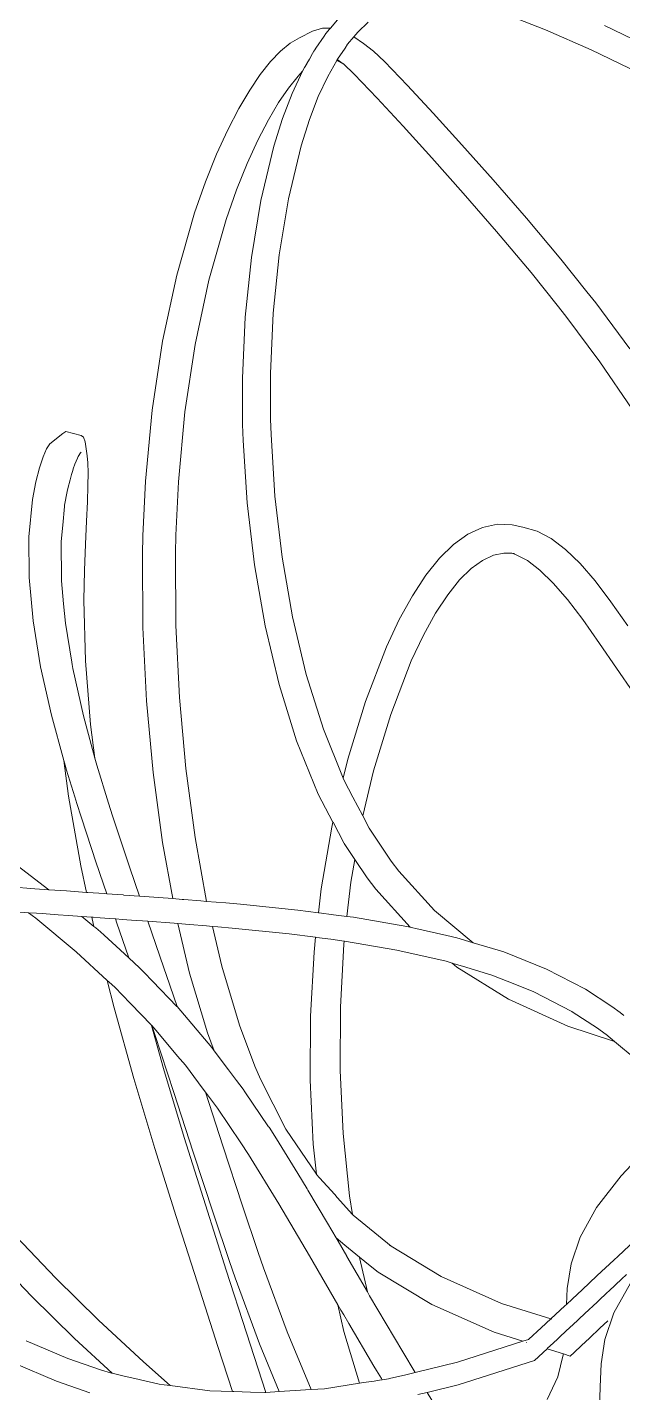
# Model space of a CAD drawing. Header units: millimetres. Extents: x 930469 to 1523124, y -120375 to 411163.
# Drawn here: x 1423252 to 1423479, y -6353 to -5834 of the extents above; entities that cross this region are included whole.
import ezdxf

# ---------------------------------------------------------------- set-up
doc = ezdxf.new("R2010")
doc.units = ezdxf.units.MM
doc.layers.add('A-NET THAY', color=8, linetype='Continuous', lineweight=0)
doc.layers.add('COT VACH', color=8, linetype='Continuous', lineweight=0)

# ---------------------------------------------------------------- blocks, each defined once
blk = doc.blocks.new('fgholol')
at = {"layer": 'A-NET THAY', "ltscale": 3}
for p, q in [((1041335.32, 33213.02), (1041338.52, 33216.85)), ((1041345.64, 33211.48), (1041349.59, 33215.27)), ((1041400.85, 33218.7), (1041417.07, 33212.31)), ((1041328.48, 33211.77), (1041323.55, 33209.3)), ((1041328.48, 33211.77), (1041332.28, 33212.93)), ((1041329.75, 33205.34), (1041332.86, 33209.89)), ((1041332.28, 33212.93), (1041335.32, 33213.02)), ((1041332.86, 33209.89), (1041333.56, 33210.91)), ((1041333.56, 33210.91), (1041334.91, 33212.53)), ((1041334.91, 33212.53), (1041335.32, 33213.02)), ((1041344.15, 33209.69), (1041345.64, 33211.48)), ((1041417.07, 33212.31), (1041434.32, 33204.72)), ((1041439.41, 33213.93), (1041457.86, 33205.04)), ((1041316.3, 33204.27), (1041319.98, 33207.27)), ((1041319.98, 33207.27), (1041323.55, 33209.3)), ((1041328.95, 33204.17), (1041329.33, 33204.73)), ((1041329.33, 33204.73), (1041329.75, 33205.34)), ((1041337.94, 33201.24), (1041340.8, 33205.43)), ((1041340.8, 33205.43), (1041341.75, 33206.83)), ((1041341.75, 33206.83), (1041344.13, 33209.67)), ((1041344.13, 33209.67), (1041344.15, 33209.69)), ((1041347.81, 33207.11), (1041344.15, 33209.69)), ((1041347.81, 33207.11), (1041351.68, 33204.23)), ((1041434.32, 33204.72), (1041452.46, 33195.99)), ((1041308.59, 33195.36), (1041312.5, 33200.31)), ((1041312.5, 33200.31), (1041316.3, 33204.27)), ((1041325.46, 33197.99), (1041326.28, 33199.44)), ((1041326.28, 33199.44), (1041326.34, 33199.55)), ((1041326.34, 33199.55), (1041327.27, 33201.19)), ((1041327.27, 33201.19), (1041328.47, 33203.31)), ((1041328.47, 33203.31), (1041328.95, 33204.17)), ((1041334.22, 33194.65), (1041337.63, 33200.69)), ((1041337.63, 33200.69), (1041337.85, 33201.09)), ((1041337.63, 33200.69), (1041340.07, 33199.44)), ((1041337.85, 33201.09), (1041337.94, 33201.24)), ((1041337.85, 33201.09), (1041340.07, 33199.44)), ((1041340.07, 33199.44), (1041340.17, 33199.36)), ((1041340.17, 33199.36), (1041344.29, 33195.51)), ((1041351.68, 33204.23), (1041355.85, 33200.32)), ((1041355.85, 33200.32), (1041364.52, 33191.24)), ((1041304.56, 33189.41), (1041308.59, 33195.36)), ((1041322.95, 33194.79), (1041319.33, 33190.22)), ((1041320.73, 33188.13), (1041324.68, 33196.6)), ((1041324.68, 33196.6), (1041322.95, 33194.79)), ((1041324.68, 33196.6), (1041324.69, 33196.61)), ((1041324.69, 33196.61), (1041325.46, 33197.99)), ((1041330.65, 33187), (1041334.22, 33194.65)), ((1041344.29, 33195.51), (1041352.99, 33186.39)), ((1041300.44, 33182.42), (1041304.56, 33189.41)), ((1041319.33, 33190.22), (1041315.58, 33184.68)), ((1041364.52, 33191.24), (1041374.33, 33180.68)), ((1041315.58, 33184.68), (1041311.7, 33178.1)), ((1041317.09, 33178.71), (1041320.73, 33188.13)), ((1041327.27, 33178.25), (1041330.65, 33187)), ((1041352.99, 33186.39), (1041362.86, 33175.77)), ((1041296.24, 33174.35), (1041300.44, 33182.42)), ((1041313.76, 33168.21), (1041317.09, 33178.71)), ((1041374.33, 33180.68), (1041385.23, 33168.68)), ((1041292, 33165.12), (1041296.24, 33174.35)), ((1041311.7, 33178.1), (1041307.72, 33170.44)), ((1041324.13, 33168.34), (1041327.27, 33178.25)), ((1041362.86, 33175.77), (1041373.83, 33163.7)), ((1041307.72, 33170.44), (1041303.67, 33161.62)), ((1041319.34, 33148.15), (1041324.13, 33168.34)), ((1041385.23, 33168.68), (1041397.1, 33155.35)), ((1041287.76, 33154.66), (1041292, 33165.12)), ((1041308.85, 33147.51), (1041313.76, 33168.21)), ((1041373.83, 33163.7), (1041385.75, 33150.32)), ((1041303.67, 33161.62), (1041299.59, 33151.57)), ((1041283.56, 33142.83), (1041287.76, 33154.66)), ((1041397.1, 33155.35), (1041409.73, 33140.82)), ((1041299.59, 33151.57), (1041295.57, 33140.26)), ((1041305.2, 33125.83), (1041308.85, 33147.51)), ((1041315.76, 33126.89), (1041319.34, 33148.15)), ((1041385.75, 33150.32), (1041398.4, 33135.74)), ((1041276.83, 33119.13), (1041283.56, 33142.83)), ((1041295.57, 33140.26), (1041289.03, 33117.22)), ((1041409.73, 33140.82), (1041422.83, 33125.21)), ((1041398.4, 33135.74), (1041411.51, 33120.14)), ((1041313.45, 33104.73), (1041315.76, 33126.89)), ((1041302.85, 33103.28), (1041305.2, 33125.83)), ((1041422.83, 33125.21), (1041432.77, 33112.89)), ((1041271.46, 33094.1), (1041276.83, 33119.13)), ((1041289.03, 33117.22), (1041283.8, 33092.84)), ((1041411.51, 33120.14), (1041421.43, 33107.83)), ((1041432.77, 33112.89), (1041436.09, 33108.65)), ((1041421.43, 33107.83), (1041424.72, 33103.64)), ((1041436.09, 33108.65), (1041449.11, 33091.25)), ((1041301.8, 33080.09), (1041302.85, 33103.28)), ((1041312.42, 33081.89), (1041313.45, 33104.73)), ((1041424.72, 33103.64), (1041437.67, 33086.33)), ((1041267.5, 33067.94), (1041271.46, 33094.1)), ((1041283.8, 33092.84), (1041279.93, 33067.28)), ((1041437.67, 33086.33), (1041449.97, 33068.3)), ((1041312.49, 33064.47), (1041312.42, 33081.89)), ((1041301.88, 33062.42), (1041301.8, 33080.09)), ((1041264.97, 33040.91), (1041267.5, 33067.94)), ((1041279.93, 33067.28), (1041277.45, 33040.76)), ((1041234.63, 33059.83), (1041233.51, 33059.12)), ((1041240.57, 33058.27), (1041234.63, 33059.83)), ((1041302.06, 33056.44), (1041301.88, 33062.42)), ((1041312.67, 33058.69), (1041312.49, 33064.47)), ((1041228.54, 33055.09), (1041227.34, 33053.26)), ((1041233.51, 33059.12), (1041228.54, 33055.09)), ((1041241.44, 33057.71), (1041240.57, 33058.27)), ((1041242.08, 33055.87), (1041241.44, 33057.71)), ((1041242.76, 33050.58), (1041242.08, 33055.87)), ((1041303.59, 33032.75), (1041302.06, 33056.44)), ((1041314.18, 33035.3), (1041312.67, 33058.69)), ((1041226.01, 33050.26), (1041224.62, 33046.06)), ((1041227.34, 33053.26), (1041226.01, 33050.26)), ((1041238.11, 33047.45), (1041239.11, 33049.71)), ((1041239.11, 33049.71), (1041239.37, 33050.3)), ((1041239.37, 33050.3), (1041240.27, 33051.66)), ((1041240.27, 33051.66), (1041240.51, 33052.02)), ((1041242.76, 33050.58), (1041243.07, 33047.92)), ((1041224.62, 33046.06), (1041223.24, 33040.65)), ((1041236.78, 33043.44), (1041237.16, 33044.59)), ((1041237.16, 33044.59), (1041237.63, 33046.01)), ((1041237.63, 33046.01), (1041237.99, 33047.07)), ((1041237.99, 33047.07), (1041238.11, 33047.45)), ((1041243.07, 33047.92), (1041243.18, 33044.15)), ((1041243.18, 33044.15), (1041243.1, 33039.23)), ((1041223.24, 33040.65), (1041221.96, 33033.98)), ((1041235.46, 33038.24), (1041236.27, 33041.43)), ((1041236.27, 33041.43), (1041236.78, 33043.44)), ((1041243.1, 33039.23), (1041242.86, 33033.11)), ((1041263.99, 33020.23), (1041264.97, 33040.91)), ((1041277.45, 33040.76), (1041276.48, 33020.43)), ((1041221.96, 33033.98), (1041220.63, 33019.83)), ((1041234.23, 33031.86), (1041235.23, 33037.06)), ((1041235.23, 33037.06), (1041235.46, 33038.24)), ((1041316.91, 33012.13), (1041314.18, 33035.3)), ((1041233.52, 33024.25), (1041234.18, 33031.37)), ((1041234.18, 33031.37), (1041234.23, 33031.86)), ((1041242.86, 33033.11), (1041242.51, 33025.74)), ((1041306.37, 33009.19), (1041303.59, 33032.75)), ((1041232.94, 33018.11), (1041233.52, 33024.25)), ((1041242.51, 33025.74), (1041242.12, 33017.09)), ((1041387.54, 33020.82), (1041393.11, 33023.43)), ((1041393.11, 33023.43), (1041398.74, 33024.64)), ((1041398.74, 33024.64), (1041404.4, 33024.44)), ((1041408.39, 33023.55), (1041404.4, 33024.44)), ((1041408.39, 33023.55), (1041413.8, 33022)), ((1041220.63, 33019.83), (1041220.71, 33004.44)), ((1041232.96, 33015.73), (1041232.94, 33018.11)), ((1041263.83, 33013.22), (1041263.99, 33020.23)), ((1041276.48, 33020.43), (1041276.33, 33013.68)), ((1041382.1, 33016.89), (1041387.54, 33020.82)), ((1041413.8, 33022), (1041419.2, 33019.15)), ((1041419.2, 33019.15), (1041424.61, 33015.03)), ((1041233.01, 33005.76), (1041232.96, 33015.73)), ((1041242.12, 33017.09), (1041241.77, 33007.09)), ((1041264, 32985.39), (1041263.83, 33013.22)), ((1041276.33, 33013.68), (1041276.49, 32986.19)), ((1041376.77, 33011.68), (1041382.1, 33016.89)), ((1041393.06, 33010.89), (1041397.18, 33012.82)), ((1041397.18, 33012.82), (1041401.21, 33013.69)), ((1041401.21, 33013.69), (1041404.23, 33013.58)), ((1041404.23, 33013.58), (1041405.61, 33013.18)), ((1041404.23, 33013.58), (1041405.25, 33013.54)), ((1041405.61, 33013.18), (1041410.14, 33010.78)), ((1041424.61, 33015.03), (1041430.13, 33009.67)), ((1041310.4, 32986.09), (1041306.37, 33009.19)), ((1041320.86, 32989.47), (1041316.91, 33012.13)), ((1041371.55, 33005.22), (1041376.77, 33011.68)), ((1041384.38, 33003.49), (1041388.8, 33007.81)), ((1041388.8, 33007.81), (1041393.06, 33010.89)), ((1041410.14, 33010.78), (1041414.91, 33007.16)), ((1041430.13, 33009.67), (1041435.85, 33003.07)), ((1041220.71, 33004.44), (1041222.22, 32987.93)), ((1041233.02, 33003.12), (1041233.01, 33005.76)), ((1041233.82, 32994.33), (1041233.02, 33003.12)), ((1041241.77, 33007.09), (1041241.55, 32995.74)), ((1041366.44, 32997.49), (1041371.55, 33005.22)), ((1041379.84, 32997.87), (1041384.38, 33003.49)), ((1041414.91, 33007.16), (1041419.97, 33002.24)), ((1041435.85, 33003.07), (1041441.88, 32995.19)), ((1041361.44, 32988.46), (1041366.44, 32997.49)), ((1041375.22, 32990.88), (1041379.84, 32997.87)), ((1041419.97, 33002.24), (1041425.38, 32996)), ((1041234.49, 32986.99), (1041233.82, 32994.33)), ((1041241.55, 32995.74), (1041242.14, 32972.7)), ((1041425.38, 32996), (1041431.2, 32988.39)), ((1041441.88, 32995.19), (1041448.31, 32986.04)), ((1041222.22, 32987.93), (1041225.1, 32970.44)), ((1041236.91, 32972.29), (1041234.49, 32986.99)), ((1041326.06, 32967.61), (1041320.86, 32989.47)), ((1041356.55, 32978.08), (1041361.44, 32988.46)), ((1041370.58, 32982.5), (1041375.22, 32990.88)), ((1041431.2, 32988.39), (1041437.55, 32979.35)), ((1041265.38, 32957.62), (1041264, 32985.39)), ((1041276.49, 32986.19), (1041277.86, 32958.81)), ((1041315.71, 32963.73), (1041310.4, 32986.09)), ((1041365.96, 32972.7), (1041370.58, 32982.5)), ((1041348.6, 32957.29), (1041356.55, 32978.08)), ((1041437.55, 32979.35), (1041450.4, 32960.64)), ((1041237.07, 32971.31), (1041236.91, 32972.29)), ((1041237.31, 32969.85), (1041237.07, 32971.31)), ((1041242.14, 32972.7), (1041244.08, 32948.52)), ((1041358.2, 32952.42), (1041365.96, 32972.7)), ((1041225.1, 32970.44), (1041229.22, 32952.12)), ((1041241.37, 32951.85), (1041237.31, 32969.85)), ((1041332.56, 32946.83), (1041326.06, 32967.61)), ((1041322.4, 32942.35), (1041315.71, 32963.73)), ((1041267.89, 32930.31), (1041265.38, 32957.62)), ((1041277.86, 32958.81), (1041280.33, 32931.85)), ((1041341.89, 32935.45), (1041348.6, 32957.29)), ((1041229.22, 32952.12), (1041233.93, 32934.91)), ((1041242.41, 32948.03), (1041241.37, 32951.85)), ((1041351.63, 32931.01), (1041358.2, 32952.42)), ((1041245.75, 32935.81), (1041242.41, 32948.03)), ((1041244.08, 32948.52), (1041245.75, 32935.81)), ((1041340.16, 32928.15), (1041332.56, 32946.83)), ((1041330.61, 32922.17), (1041322.4, 32942.35)), ((1041246.48, 32933.14), (1041245.75, 32935.81)), ((1041340.16, 32928.15), (1041341.89, 32935.45)), ((1041235.7, 32921.38), (1041233.93, 32934.91)), ((1041233.93, 32934.91), (1041234.41, 32933.13)), ((1041234.41, 32933.13), (1041234.98, 32931.29)), ((1041234.98, 32931.29), (1041238.09, 32921.08)), ((1041250.88, 32918.72), (1041246.48, 32933.14)), ((1041271.44, 32903.79), (1041267.89, 32930.31)), ((1041280.33, 32931.85), (1041283.85, 32905.67)), ((1041347.58, 32913.92), (1041351.63, 32931.01)), ((1041340.49, 32927.33), (1041340.16, 32928.15)), ((1041343.83, 32921.01), (1041340.49, 32927.33)), ((1041240.39, 32894.96), (1041235.7, 32921.38)), ((1041238.09, 32921.08), (1041238.87, 32918.52)), ((1041336.23, 32911.52), (1041330.61, 32922.17)), ((1041347.55, 32913.96), (1041343.83, 32921.01)), ((1041238.87, 32918.52), (1041240.46, 32913.54)), ((1041252.42, 32913.89), (1041250.88, 32918.72)), ((1041240.46, 32913.54), (1041246.36, 32895.71)), ((1041258.97, 32894.1), (1041252.42, 32913.89)), ((1041331.75, 32886.14), (1041335.8, 32909.63)), ((1041336.23, 32911.52), (1041335.8, 32909.63)), ((1041336.28, 32911.43), (1041336.23, 32911.52)), ((1041340.37, 32903.68), (1041336.28, 32911.43)), ((1041347.58, 32913.92), (1041347.55, 32913.96)), ((1041350.04, 32909.26), (1041347.58, 32913.92)), ((1041358.39, 32896.71), (1041350.04, 32909.26)), ((1041283.85, 32905.67), (1041288.21, 32881.41)), ((1041275.29, 32882.45), (1041271.44, 32903.79)), ((1041340.53, 32903.38), (1041340.37, 32903.68)), ((1041344.54, 32897.35), (1041340.53, 32903.38)), ((1041216.17, 32895), (1041228.19, 32885.85)), ((1041242.55, 32884.83), (1041240.39, 32894.96)), ((1041246.36, 32895.71), (1041247.08, 32893.55)), ((1041247.08, 32893.55), (1041247.62, 32891.96)), ((1041262.64, 32883.38), (1041258.97, 32894.1)), ((1041344.54, 32897.35), (1041343.05, 32888.72)), ((1041349.24, 32890.3), (1041344.54, 32897.35)), ((1041361.32, 32892.87), (1041358.39, 32896.71)), ((1041247.62, 32891.96), (1041250.25, 32884.28)), ((1041343.05, 32888.72), (1041341.49, 32875.69)), ((1041352.52, 32886), (1041349.24, 32890.3)), ((1041374.84, 32877.92), (1041361.32, 32892.87)), ((1041213.65, 32886.9), (1041222.95, 32886.23)), ((1041222.95, 32886.23), (1041228.19, 32885.85)), ((1041228.19, 32885.85), (1041234.91, 32885.37)), ((1041234.91, 32885.37), (1041242.55, 32884.83)), ((1041242.55, 32884.83), (1041243.09, 32884.79)), ((1041243.09, 32884.79), (1041249.25, 32884.35)), ((1041249.25, 32884.35), (1041250.25, 32884.28)), ((1041250.25, 32884.28), (1041256.43, 32883.84)), ((1041256.43, 32883.84), (1041256.76, 32883.82)), ((1041256.76, 32883.82), (1041262.64, 32883.38)), ((1041262.64, 32883.38), (1041275.29, 32882.45)), ((1041330.66, 32877.1), (1041331.75, 32886.14)), ((1041365.52, 32871.62), (1041352.52, 32886)), ((1041275.29, 32882.45), (1041278.91, 32882.18)), ((1041278.91, 32882.18), (1041279.51, 32882.13)), ((1041279.51, 32882.13), (1041285.98, 32881.6)), ((1041285.98, 32881.6), (1041288.21, 32881.41)), ((1041288.21, 32881.41), (1041295.52, 32880.81)), ((1041295.52, 32880.81), (1041301.05, 32880.32)), ((1041301.05, 32880.32), (1041322.85, 32878.11)), ((1041322.85, 32878.11), (1041330.66, 32877.1)), ((1041389.5, 32865.72), (1041374.84, 32877.92)), ((1041210.47, 32877.85), (1041220.44, 32877.13)), ((1041220.44, 32877.13), (1041223.27, 32874.98)), ((1041220.44, 32877.13), (1041223.55, 32876.91)), ((1041223.27, 32874.98), (1041238.64, 32862.27)), ((1041223.55, 32876.91), (1041225.63, 32876.76)), ((1041225.63, 32876.76), (1041231.82, 32876.31)), ((1041231.82, 32876.31), (1041235.7, 32876.04)), ((1041235.7, 32876.04), (1041240.81, 32875.68)), ((1041240.81, 32875.68), (1041245.36, 32871.91)), ((1041240.81, 32875.68), (1041244.56, 32875.41)), ((1041244.68, 32874.84), (1041244.56, 32875.41)), ((1041244.56, 32875.41), (1041245.1, 32875.37)), ((1041245.36, 32871.91), (1041244.68, 32874.84)), ((1041245.1, 32875.37), (1041247.7, 32875.19)), ((1041247.7, 32875.19), (1041251.28, 32874.93)), ((1041251.28, 32874.93), (1041253.5, 32874.78)), ((1041253.5, 32874.78), (1041254.08, 32873.1)), ((1041253.5, 32874.78), (1041253.73, 32874.76)), ((1041253.73, 32874.76), (1041256.1, 32874.58)), ((1041254.08, 32873.1), (1041255.06, 32870.24)), ((1041256.1, 32874.58), (1041259.69, 32874.32)), ((1041259.69, 32874.32), (1041265.9, 32873.86)), ((1041265.9, 32873.86), (1041271.98, 32856.16)), ((1041265.9, 32873.86), (1041275.88, 32873.12)), ((1041275.88, 32873.12), (1041277.27, 32873)), ((1041281.68, 32854.17), (1041277.27, 32873)), ((1041277.27, 32873), (1041281.64, 32872.64)), ((1041330.66, 32877.1), (1041330.99, 32877.05)), ((1041330.99, 32877.05), (1041336.4, 32876.35)), ((1041336.4, 32876.35), (1041341.49, 32875.69)), ((1041341.49, 32875.69), (1041344.01, 32875.37)), ((1041344.01, 32875.37), (1041364.26, 32871.91)), ((1041245.36, 32871.91), (1041246.02, 32871.37)), ((1041246.02, 32871.37), (1041247.8, 32869.9)), ((1041247.8, 32869.9), (1041249.27, 32868.55)), ((1041249.27, 32868.55), (1041253.83, 32864.36)), ((1041255.06, 32870.24), (1041258.58, 32860.01)), ((1041281.64, 32872.64), (1041288.2, 32872.11)), ((1041288.2, 32872.11), (1041290.38, 32871.93)), ((1041290.38, 32871.93), (1041293.93, 32856.76)), ((1041290.38, 32871.93), (1041292.47, 32871.76)), ((1041292.47, 32871.76), (1041297.95, 32871.27)), ((1041297.95, 32871.27), (1041319.62, 32869.07)), ((1041319.62, 32869.07), (1041329.55, 32867.78)), ((1041329.03, 32862.09), (1041329.55, 32867.78)), ((1041329.55, 32867.78), (1041329.97, 32867.73)), ((1041329.97, 32867.73), (1041335.44, 32867.02)), ((1041364.26, 32871.91), (1041365.52, 32871.62)), ((1041365.52, 32871.62), (1041366.59, 32871.38)), ((1041366.59, 32871.38), (1041367.66, 32871.14)), ((1041367.66, 32871.14), (1041379.51, 32868.45)), ((1041379.51, 32868.45), (1041383.36, 32867.57)), ((1041383.36, 32867.57), (1041389.5, 32865.72)), ((1041253.83, 32864.36), (1041258.58, 32860.01)), ((1041335.44, 32867.02), (1041340.5, 32866.36)), ((1041340.39, 32865.19), (1041339.03, 32841.26)), ((1041340.5, 32866.36), (1041340.39, 32865.19)), ((1041340.5, 32866.36), (1041340.57, 32866.35)), ((1041340.57, 32866.35), (1041360.52, 32862.95)), ((1041360.52, 32862.95), (1041379.27, 32858.69)), ((1041389.5, 32865.72), (1041401.13, 32862.2)), ((1041238.64, 32862.27), (1041250.45, 32851.43)), ((1041258.58, 32860.01), (1041262.73, 32856.2)), ((1041327.65, 32837.86), (1041329.03, 32862.09)), ((1041379.27, 32858.69), (1041381.51, 32858.01)), ((1041383.35, 32856.48), (1041381.51, 32858.01)), ((1041381.51, 32858.01), (1041383.22, 32857.49)), ((1041383.22, 32857.49), (1041385.43, 32856.83)), ((1041401.13, 32862.2), (1041417.43, 32855.7)), ((1041262.73, 32856.2), (1041264.43, 32854.44)), ((1041264.43, 32854.44), (1041267.64, 32851.12)), ((1041272.96, 32853.32), (1041271.98, 32856.16)), ((1041276.94, 32841.49), (1041272.96, 32853.32)), ((1041288.51, 32831.49), (1041281.68, 32854.17)), ((1041293.93, 32856.76), (1041300.65, 32834.47)), ((1041402.89, 32844.35), (1041383.35, 32856.48)), ((1041385.43, 32856.83), (1041396.64, 32853.44)), ((1041396.64, 32853.44), (1041405.32, 32849.98)), ((1041417.43, 32855.7), (1041432.19, 32848.04)), ((1041253.07, 32841.06), (1041250.45, 32851.43)), ((1041250.45, 32851.43), (1041251.13, 32850.8)), ((1041251.13, 32850.8), (1041253.29, 32848.82)), ((1041253.29, 32848.82), (1041259.16, 32842.75)), ((1041267.64, 32851.12), (1041276.88, 32841.56)), ((1041405.32, 32849.98), (1041412.55, 32847.09)), ((1041412.55, 32847.09), (1041426.98, 32839.61)), ((1041432.19, 32848.04), (1041442.24, 32841.56)), ((1041259.16, 32842.75), (1041259.33, 32842.57)), ((1041259.33, 32842.57), (1041267.11, 32834.52)), ((1041425.47, 32834.05), (1041402.89, 32844.35)), ((1041260.59, 32814.16), (1041253.07, 32841.06)), ((1041276.88, 32841.56), (1041276.94, 32841.49)), ((1041290.19, 32825.9), (1041276.94, 32841.49)), ((1041327.56, 32813.51), (1041327.65, 32837.86)), ((1041339.03, 32841.26), (1041338.94, 32817.25)), ((1041426.98, 32839.61), (1041427.16, 32839.49)), ((1041427.16, 32839.49), (1041436.83, 32833.25)), ((1041442.24, 32841.56), (1041445.43, 32839.25)), ((1041445.43, 32839.25), (1041446.81, 32838.1)), ((1041267.11, 32834.52), (1041267.28, 32834.33)), ((1041267.28, 32834.33), (1041271.86, 32817.93)), ((1041267.28, 32834.33), (1041267.33, 32834.27)), ((1041267.33, 32834.27), (1041268.48, 32830.86)), ((1041267.33, 32834.27), (1041269.61, 32831.58)), ((1041269.61, 32831.58), (1041277.18, 32822.68)), ((1041291.07, 32824.73), (1041288.51, 32831.49)), ((1041300.65, 32834.47), (1041306.56, 32818.81)), ((1041443.21, 32828.26), (1041425.47, 32834.05)), ((1041436.83, 32833.25), (1041439.73, 32831.15)), ((1041268.48, 32830.86), (1041275.74, 32808.9)), ((1041439.73, 32831.15), (1041439.9, 32831.03)), ((1041439.9, 32831.03), (1041443.21, 32828.26)), ((1041443.21, 32828.26), (1041451.43, 32821.39)), ((1041277.18, 32822.68), (1041280.11, 32819.23)), ((1041290.19, 32825.9), (1041291.07, 32824.73)), ((1041291.07, 32824.73), (1041296.53, 32817.44)), ((1041271.86, 32817.93), (1041279.7, 32791.76)), ((1041280.11, 32819.23), (1041285.13, 32812.53)), ((1041296.53, 32817.44), (1041299.59, 32813.36)), ((1041306.56, 32818.81), (1041308.68, 32813.89)), ((1041338.94, 32817.25), (1041340.11, 32793.31)), ((1041268.53, 32787.64), (1041260.59, 32814.16)), ((1041285.13, 32812.53), (1041287.67, 32809.14)), ((1041299.59, 32813.36), (1041302.06, 32810.06)), ((1041308.68, 32813.89), (1041318.36, 32794.93)), ((1041328.75, 32789.26), (1041327.56, 32813.51)), ((1041275.74, 32808.9), (1041283.11, 32786.24)), ((1041287.67, 32809.14), (1041287.76, 32809.02)), ((1041294.4, 32788.59), (1041287.76, 32809.02)), ((1041287.76, 32809.02), (1041292.38, 32802.85)), ((1041302.06, 32810.06), (1041302.74, 32809.14)), ((1041302.74, 32809.14), (1041311.77, 32795.84)), ((1041292.38, 32802.85), (1041301.24, 32789.8)), ((1041311.77, 32795.84), (1041311.91, 32795.63)), ((1041311.91, 32795.63), (1041314.76, 32791.22)), ((1041279.7, 32791.76), (1041287.71, 32766.17)), ((1041301.24, 32789.8), (1041304.11, 32785.36)), ((1041314.76, 32791.22), (1041322.82, 32778.15)), ((1041318.36, 32794.93), (1041329.93, 32777.81)), ((1041340.11, 32793.31), (1041342.56, 32769.59)), ((1041445.71, 32777.27), (1041457.78, 32790)), ((1041276.64, 32761.73), (1041268.53, 32787.64)), ((1041283.11, 32786.24), (1041290.78, 32762.82)), ((1041301.88, 32765.76), (1041294.4, 32788.59)), ((1041304.11, 32785.36), (1041315.66, 32766.64)), ((1041329.93, 32777.81), (1041328.75, 32789.26)), ((1041322.82, 32778.15), (1041326.43, 32772.3)), ((1041329.93, 32777.81), (1041329.97, 32777.74)), ((1041329.97, 32777.74), (1041331.09, 32776.51)), ((1041331.09, 32776.51), (1041336.9, 32770.07)), ((1041436.39, 32765.14), (1041445.71, 32777.27)), ((1041326.43, 32772.3), (1041326.73, 32771.8)), ((1041326.73, 32771.8), (1041334.13, 32759.2)), ((1041336.9, 32770.07), (1041337.83, 32769.04)), ((1041342.56, 32769.59), (1041343.7, 32762.54)), ((1041287.71, 32766.17), (1041295.63, 32741.39)), ((1041307.83, 32748.15), (1041301.88, 32765.76)), ((1041315.66, 32766.64), (1041327.27, 32746.89)), ((1041337.83, 32769.04), (1041343.7, 32762.54)), ((1041430.13, 32753.9), (1041436.39, 32765.14)), ((1041284.68, 32736.6), (1041276.64, 32761.73)), ((1041290.78, 32762.82), (1041296.9, 32744.72)), ((1041334.13, 32759.2), (1041337.38, 32753.68)), ((1041343.7, 32762.54), (1041343.93, 32762.29)), ((1041343.93, 32762.29), (1041358.32, 32750.45)), ((1041215.74, 32754.2), (1041230.86, 32738.37)), ((1041337.38, 32753.68), (1041338.14, 32752.39)), ((1041340.76, 32750.89), (1041337.38, 32753.68)), ((1041426.73, 32743.74), (1041430.13, 32753.9)), ((1041444.66, 32746.76), (1041455.07, 32756.46)), ((1041338.14, 32752.39), (1041341.44, 32746.69)), ((1041346.32, 32746.32), (1041340.76, 32750.89)), ((1041358.32, 32750.45), (1041357.59, 32750.89)), ((1041377.31, 32738.95), (1041358.32, 32750.45)), ((1041206.47, 32747.38), (1041221.67, 32731.46)), ((1041296.9, 32744.72), (1041299.09, 32738.44)), ((1041309.86, 32742.32), (1041307.83, 32748.15)), ((1041327.27, 32746.89), (1041338.06, 32728.28)), ((1041341.44, 32746.69), (1041341.48, 32746.62)), ((1041341.48, 32746.62), (1041349.3, 32733.14)), ((1041346.32, 32746.32), (1041346.34, 32746.19)), ((1041350.36, 32743), (1041346.32, 32746.32)), ((1041346.34, 32746.19), (1041349.3, 32733.14)), ((1041425.28, 32734.47), (1041426.73, 32743.74)), ((1041442.96, 32745.17), (1041436.69, 32739.33)), ((1041442.96, 32745.17), (1041444.66, 32746.76)), ((1041230.86, 32738.37), (1041247.1, 32722.44)), ((1041295.63, 32741.39), (1041303.32, 32717.57)), ((1041299.09, 32738.44), (1041308.33, 32713.4)), ((1041318.85, 32717.98), (1041309.86, 32742.32)), ((1041353.38, 32740.68), (1041350.36, 32743)), ((1041373.81, 32728.3), (1041353.38, 32740.68)), ((1041400.34, 32728.78), (1041377.31, 32738.95)), ((1041433.63, 32736.48), (1041436.69, 32739.33)), ((1041447.83, 32739.7), (1041445.93, 32737.93)), ((1041292.48, 32712.41), (1041284.68, 32736.6)), ((1041349.3, 32733.14), (1041350.16, 32731.67)), ((1041424.98, 32728.42), (1041425.28, 32734.47)), ((1041431.07, 32734.1), (1041427.1, 32730.4)), ((1041431.07, 32734.1), (1041433.63, 32736.48)), ((1041441.26, 32733.58), (1041440.37, 32732.75)), ((1041445.93, 32737.93), (1041441.26, 32733.58)), ((1041443.02, 32725.25), (1041449.28, 32736.49)), ((1041221.67, 32731.46), (1041237.98, 32715.46)), ((1041340.36, 32718.16), (1041338.06, 32728.28)), ((1041338.06, 32728.28), (1041339.25, 32726.24)), ((1041350.16, 32731.67), (1041362.72, 32710.35)), ((1041397.53, 32717.83), (1041373.81, 32728.3)), ((1041419.05, 32722.9), (1041400.34, 32728.78)), ((1041424.3, 32727.79), (1041419.05, 32722.9)), ((1041424.3, 32727.79), (1041424.98, 32728.42)), ((1041424.98, 32728.42), (1041427.1, 32730.4)), ((1041436.6, 32729.24), (1041431.94, 32724.89)), ((1041437.33, 32729.91), (1041436.6, 32729.24)), ((1041440.37, 32732.75), (1041437.33, 32729.91)), ((1041247.1, 32722.44), (1041264.22, 32706.54)), ((1041339.25, 32726.24), (1041340.32, 32724.42)), ((1041340.32, 32724.42), (1041342.23, 32721.18)), ((1041415.41, 32719.51), (1041419.05, 32722.9)), ((1041419.41, 32722.79), (1041419.05, 32722.9)), ((1041431.94, 32724.89), (1041427.27, 32720.54)), ((1041439.62, 32715.09), (1041443.02, 32725.25)), ((1041303.32, 32717.57), (1041310.64, 32694.96)), ((1041327.9, 32696.06), (1041318.85, 32717.98)), ((1041346.34, 32698.45), (1041340.36, 32718.16)), ((1041342.23, 32721.18), (1041351.81, 32704.92)), ((1041408.42, 32714.41), (1041397.53, 32717.83)), ((1041410.73, 32715.15), (1041415.41, 32719.51)), ((1041426.54, 32719.87), (1041422.61, 32716.2)), ((1041427.27, 32720.54), (1041426.54, 32719.87)), ((1041437.72, 32719.31), (1041433.76, 32715.61)), ((1041440.73, 32722.11), (1041437.72, 32719.31)), ((1041219.62, 32714.61), (1041235.38, 32707.8)), ((1041237.98, 32715.46), (1041252.24, 32702.23)), ((1041298.01, 32695.33), (1041292.48, 32712.41)), ((1041308.33, 32713.4), (1041315.81, 32695.29)), ((1041383.53, 32706.45), (1041408.42, 32714.41)), ((1041408.42, 32714.41), (1041410.6, 32715.11)), ((1041409.91, 32713.94), (1041409.78, 32713.98)), ((1041410.6, 32715.11), (1041410.73, 32715.15)), ((1041418.7, 32712.56), (1041417.94, 32711.85)), ((1041421.54, 32715.2), (1041418.7, 32712.56)), ((1041422.61, 32716.2), (1041421.54, 32715.2)), ((1041430.71, 32712.78), (1041427.9, 32710.16)), ((1041433.76, 32715.61), (1041430.71, 32712.78)), ((1041438.17, 32705.82), (1041439.62, 32715.09)), ((1041235.38, 32707.8), (1041247.87, 32703.5)), ((1041362.72, 32710.35), (1041367.43, 32702.58)), ((1041412.85, 32707.11), (1041383.86, 32697.84)), ((1041417.59, 32711.52), (1041412.85, 32707.11)), ((1041417.94, 32711.85), (1041417.59, 32711.52)), ((1041423.81, 32709.57), (1041417.59, 32711.52)), ((1041421.67, 32700.94), (1041423.78, 32709.25)), ((1041423.78, 32709.25), (1041423.81, 32709.57)), ((1041426.4, 32708.75), (1041423.81, 32709.57)), ((1041427.9, 32710.16), (1041426.4, 32708.75)), ((1041231.1, 32699.19), (1041215.07, 32706.12)), ((1041247.87, 32703.5), (1041252.1, 32702.26)), ((1041252.1, 32702.26), (1041252.24, 32702.23)), ((1041252.24, 32702.23), (1041256.91, 32701.15)), ((1041264.22, 32706.54), (1041274.29, 32697.57)), ((1041351.81, 32704.92), (1041352.81, 32703.28)), ((1041352.81, 32703.28), (1041354.62, 32700.3)), ((1041357.66, 32700.22), (1041363.86, 32701.71)), ((1041363.86, 32701.71), (1041367.43, 32702.58)), ((1041367.43, 32702.58), (1041383.53, 32706.45)), ((1041437.74, 32697.15), (1041438.17, 32705.82)), ((1041243.84, 32694.81), (1041231.1, 32699.19)), ((1041256.91, 32701.15), (1041260.97, 32700.22)), ((1041260.97, 32700.22), (1041270.11, 32698.11)), ((1041270.11, 32698.11), (1041272.09, 32697.85)), ((1041272.09, 32697.85), (1041274.29, 32697.57)), ((1041274.29, 32697.57), (1041289.47, 32695.6)), ((1041333, 32696.38), (1041346.34, 32698.45)), ((1041346.34, 32698.45), (1041347.84, 32698.68)), ((1041347.84, 32698.68), (1041351.87, 32699.3)), ((1041351.87, 32699.3), (1041353.96, 32699.63)), ((1041353.96, 32699.63), (1041354.93, 32699.78)), ((1041354.62, 32700.3), (1041354.93, 32699.78)), ((1041354.93, 32699.78), (1041357.39, 32700.16)), ((1041357.39, 32700.16), (1041357.66, 32700.22)), ((1041383.86, 32697.84), (1041372.03, 32694.99)), ((1041417.63, 32692.23), (1041421.67, 32700.94)), ((1041437.5, 32688.82), (1041437.74, 32697.15)), ((1041289.47, 32695.6), (1041298.01, 32695.33)), ((1041298.01, 32695.33), (1041298.57, 32695.31)), ((1041298.57, 32695.31), (1041304.89, 32695.11)), ((1041304.89, 32695.11), (1041310.38, 32694.94)), ((1041310.38, 32694.94), (1041310.64, 32694.96)), ((1041310.64, 32694.96), (1041315.81, 32695.29)), ((1041315.81, 32695.29), (1041321.82, 32695.67)), ((1041321.82, 32695.67), (1041327.86, 32696.06)), ((1041327.86, 32696.06), (1041327.9, 32696.06)), ((1041327.9, 32696.06), (1041333, 32696.38)), ((1041372.03, 32694.99), (1041368.45, 32694.13)), ((1041372.03, 32694.99), (1041376.56, 32687.52))]:
    blk.add_line(p, q, dxfattribs=at)

msp = doc.modelspace()

# ---------------------------------------------------------------- block references
at = {"layer": 'COT VACH'}
msp.add_blockref('fgholol', (382032.3, -39047.4), dxfattribs=at)

doc.saveas('drawing.dxf')
